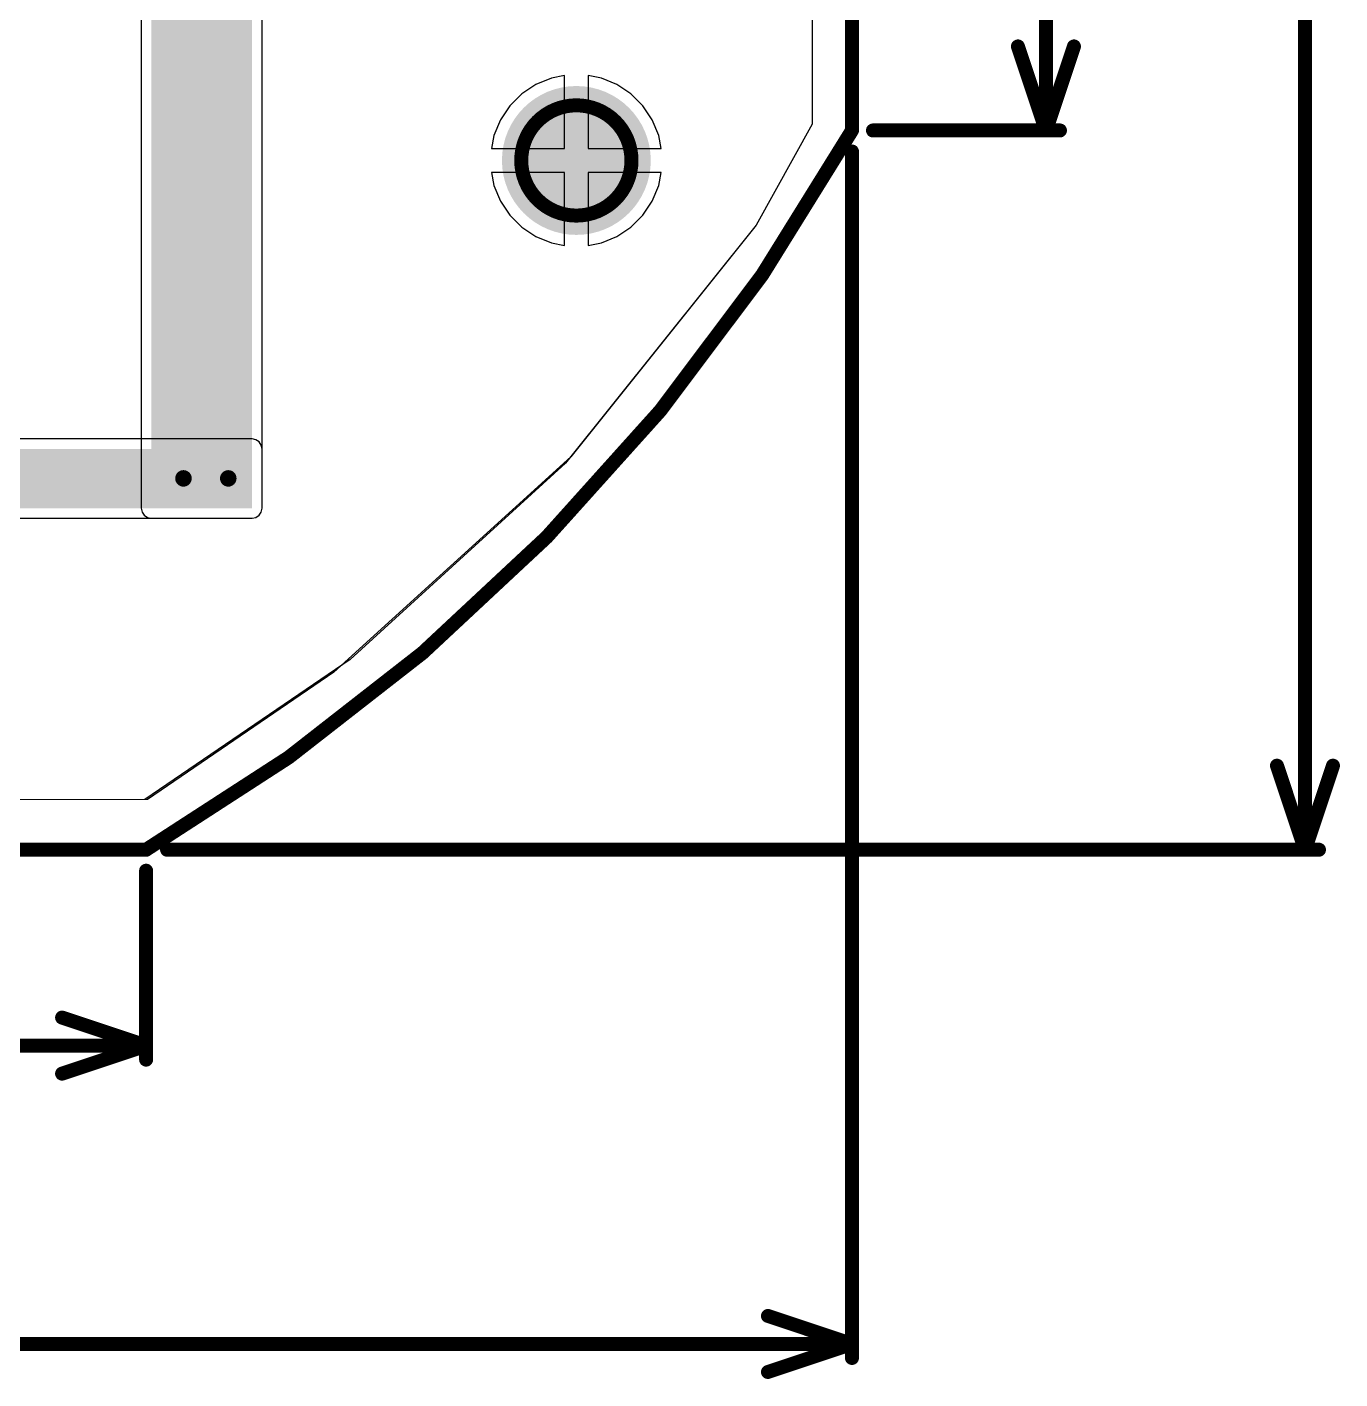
# Model space of a CAD drawing. Header units: millimetres. Extents: x -0.2 to 3.71, y -0.88 to 2.79.
# Drawn here: x 2.757 to 3.695, y -0.87 to 0.095 of the extents above; entities that cross this region are included whole.
import ezdxf

# ---------------------------------------------------------------- set-up
doc = ezdxf.new("R2010")
doc.units = ezdxf.units.MM
doc.header["$MEASUREMENT"] = 0
for name, color, linetype in [('BottomLayer', 5, 'Continuous'), ('BottomSolder', 6, 'Continuous'), ('Mechanical1', 6, 'Continuous'), ('Mechanical2', 216, 'Continuous'), ('MultiLayer', 9, 'Continuous'), ('PadHoleLayer', 156, 'Continuous'), ('TopLayer', 1, 'Continuous'), ('TopSolder', 216, 'Continuous'), ('ViaHoleLayer', 16, 'Continuous')]:
    doc.layers.add(name, color=color, linetype=linetype)

msp = doc.modelspace()

# ---------------------------------------------------------------- hatches: boundary and pattern name
at = {"layer": 'BottomLayer'}
h = msp.add_hatch(color=5, dxfattribs=at)
edge = h.paths.add_edge_path()
edge.add_arc((3.14961, 0), 0.05118, 0, 360)
msp.add_hatch(color=5, dxfattribs=at).paths.add_polyline_path([(2.3145, -0.24831), (2.918, -0.24831), (2.918, -0.206), (2.3145, -0.206)])
h = msp.add_hatch(color=5, dxfattribs=at)
edge = h.paths.add_edge_path()
edge.add_arc((2.869, -0.227), 0.01181, 0, 360)
h = msp.add_hatch(color=5, dxfattribs=at)
edge = h.paths.add_edge_path()
edge.add_arc((2.901, -0.227), 0.01181, 0, 360)
at = {"layer": 'BottomSolder'}
h = msp.add_hatch(color=6, dxfattribs=at)
edge = h.paths.add_edge_path()
edge.add_arc((3.14961, 0), 0.05315, 0, 360)
h = msp.add_hatch(color=6, dxfattribs=at)
edge = h.paths.add_edge_path()
edge.add_arc((2.869, -0.227), 0.01581, 0, 360)
h = msp.add_hatch(color=6, dxfattribs=at)
edge = h.paths.add_edge_path()
edge.add_arc((2.901, -0.227), 0.01581, 0, 360)
at = {"layer": 'MultiLayer'}
h = msp.add_hatch(color=9, dxfattribs=at)
edge = h.paths.add_edge_path()
edge.add_arc((3.14961, 0), 0.05118, 0, 360)
at = {"layer": 'PadHoleLayer'}
h = msp.add_hatch(color=156, dxfattribs=at)
edge = h.paths.add_edge_path()
edge.add_arc((3.14961, 0), 0.03937, 0, 360)
at = {"layer": 'TopLayer'}
msp.add_hatch(color=1, dxfattribs=at).paths.add_polyline_path([(2.846, -0.24831), (2.918, -0.24831), (2.918, 1.072), (2.846, 1.072)])
h = msp.add_hatch(color=1, dxfattribs=at)
edge = h.paths.add_edge_path()
edge.add_arc((3.14961, 0), 0.05118, 0, 360)
h = msp.add_hatch(color=1, dxfattribs=at)
edge = h.paths.add_edge_path()
edge.add_arc((2.869, -0.227), 0.01181, 0, 360)
h = msp.add_hatch(color=1, dxfattribs=at)
edge = h.paths.add_edge_path()
edge.add_arc((2.901, -0.227), 0.01181, 0, 360)
at = {"layer": 'TopSolder'}
h = msp.add_hatch(color=216, dxfattribs=at)
edge = h.paths.add_edge_path()
edge.add_arc((3.14961, 0), 0.05315, 0, 360)
h = msp.add_hatch(color=216, dxfattribs=at)
edge = h.paths.add_edge_path()
edge.add_arc((2.869, -0.227), 0.01581, 0, 360)
h = msp.add_hatch(color=216, dxfattribs=at)
edge = h.paths.add_edge_path()
edge.add_arc((2.901, -0.227), 0.01581, 0, 360)
at = {"layer": 'ViaHoleLayer'}
h = msp.add_hatch(color=16, dxfattribs=at)
edge = h.paths.add_edge_path()
edge.add_arc((2.869, -0.227), 0.00591, 0, 360)
h = msp.add_hatch(color=16, dxfattribs=at)
edge = h.paths.add_edge_path()
edge.add_arc((2.901, -0.227), 0.00591, 0, 360)

# ---------------------------------------------------------------- linework, layer by layer
at = {"layer": 'BottomLayer'}
for p, q in [((3.31797, 1.19001), (3.31797, 0.02592)), ((3.13176, 0.05883), (3.12063, 0.05422)), ((3.14111, 0.06069), (3.13176, 0.05883)), ((3.14111, 0.0085), (3.14111, 0.06069)), ((3.16745, 0.05883), (3.15811, 0.06069)), ((3.15811, 0.06069), (3.15811, 0.0085)), ((3.17859, 0.05422), (3.16745, 0.05883)), ((3.12063, 0.05422), (3.11061, 0.04752)), ((3.18861, 0.04752), (3.17859, 0.05422)), ((3.10208, 0.039), (3.09539, 0.02898)), ((3.11061, 0.04752), (3.10208, 0.039)), ((3.19713, 0.039), (3.18861, 0.04752)), ((3.20382, 0.02898), (3.19713, 0.039)), ((3.09539, 0.02898), (3.09078, 0.01785)), ((3.20844, 0.01785), (3.20382, 0.02898)), ((3.31797, 0.02592), (3.27797, -0.04623)), ((3.09078, 0.01785), (3.08892, 0.0085)), ((3.2103, 0.0085), (3.20844, 0.01785)), ((3.08892, 0.0085), (3.14111, 0.0085)), ((3.15811, 0.0085), (3.2103, 0.0085)), ((3.14111, -0.0085), (3.08892, -0.0085)), ((3.08892, -0.0085), (3.09078, -0.01785)), ((3.14111, -0.06069), (3.14111, -0.0085)), ((3.2103, -0.0085), (3.15811, -0.0085)), ((3.15811, -0.0085), (3.15811, -0.06069)), ((3.20844, -0.01785), (3.2103, -0.0085)), ((3.09078, -0.01785), (3.09539, -0.02898)), ((3.20382, -0.02898), (3.20844, -0.01785)), ((3.09539, -0.02898), (3.10208, -0.039)), ((3.19713, -0.039), (3.20382, -0.02898)), ((3.10208, -0.039), (3.11061, -0.04752)), ((3.11061, -0.04752), (3.12063, -0.05422)), ((3.27797, -0.04623), (3.14197, -0.21623)), ((3.17859, -0.05422), (3.18861, -0.04752)), ((3.18861, -0.04752), (3.19713, -0.039)), ((3.12063, -0.05422), (3.13176, -0.05883)), ((3.16745, -0.05883), (3.17859, -0.05422)), ((3.13176, -0.05883), (3.14111, -0.06069)), ((3.15811, -0.06069), (3.16745, -0.05883)), ((2.918, -0.19886), (2.41559, -0.19886)), ((2.92073, -0.19941), (2.918, -0.19886)), ((2.92305, -0.20095), (2.92073, -0.19941)), ((2.92459, -0.20327), (2.92305, -0.20095)), ((2.92514, -0.206), (2.92459, -0.20327)), ((2.92514, -0.24831), (2.92514, -0.206)), ((3.14197, -0.21623), (2.98797, -0.35623)), ((2.92459, -0.25104), (2.92514, -0.24831)), ((2.3145, -0.25544), (2.918, -0.25544)), ((2.918, -0.25544), (2.92073, -0.2549)), ((2.92073, -0.2549), (2.92305, -0.25335)), ((2.92305, -0.25335), (2.92459, -0.25104)), ((2.98797, -0.35623), (2.84134, -0.45623)), ((2.84134, -0.45623), (0.30815, -0.4641))]:
    msp.add_line(p, q, dxfattribs=at)
at = {"layer": 'Mechanical1', "const_width": 0.01}
for points in [[(3.67, -0.49213), (3.67, 0.924)], [(3.485, 0.02141), (3.485, 0.73935)], [(3.465, 0.08141), (3.485, 0.02141)], [(3.485, 0.02141), (3.505, 0.08141)], [(3.36146, 0.02141), (3.495, 0.02141)], [(3.34646, -0.855), (3.34646, 0.00641)], [(3.65, -0.43213), (3.67, -0.49213)], [(3.67, -0.49213), (3.69, -0.43213)], [(2.85732, -0.49213), (3.68, -0.49213)], [(2.84232, -0.642), (2.84232, -0.50713)], [(2.78232, -0.612), (2.84232, -0.632)], [(1.7546, -0.632), (2.84232, -0.632)], [(2.78232, -0.652), (2.84232, -0.632)], [(3.28646, -0.825), (3.34646, -0.845)], [(1.76974, -0.845), (3.34646, -0.845)], [(3.28646, -0.865), (3.34646, -0.845)]]:
    msp.add_lwpolyline(points, dxfattribs=at)
at = {"layer": 'Mechanical1', "const_width": 0.005}
for points in [[(3.4625, 0.08141, 1), (3.4675, 0.08141, 1)], [(3.5025, 0.08141, 1), (3.5075, 0.08141, 1)], [(3.35896, 0.02141, 1), (3.36396, 0.02141, 1)], [(3.4825, 0.02141, 1), (3.4875, 0.02141, 1)], [(3.4825, 0.02141, 1), (3.4875, 0.02141, 1)], [(3.4825, 0.02141, 1), (3.4875, 0.02141, 1)], [(3.4925, 0.02141, 1), (3.4975, 0.02141, 1)], [(3.34396, 0.00641, 1), (3.34896, 0.00641, 1)], [(3.6475, -0.43213, 1), (3.6525, -0.43213, 1)], [(3.6875, -0.43213, 1), (3.6925, -0.43213, 1)], [(2.85482, -0.49213, 1), (2.85982, -0.49213, 1)], [(3.6675, -0.49213, 1), (3.6725, -0.49213, 1)], [(3.6675, -0.49213, 1), (3.6725, -0.49213, 1)], [(3.6675, -0.49213, 1), (3.6725, -0.49213, 1)], [(3.6775, -0.49213, 1), (3.6825, -0.49213, 1)], [(2.83982, -0.50713, 1), (2.84482, -0.50713, 1)], [(2.77982, -0.612, 1), (2.78482, -0.612, 1)], [(2.83982, -0.632, 1), (2.84482, -0.632, 1)], [(2.83982, -0.632, 1), (2.84482, -0.632, 1)], [(2.83982, -0.632, 1), (2.84482, -0.632, 1)], [(2.83982, -0.642, 1), (2.84482, -0.642, 1)], [(2.77982, -0.652, 1), (2.78482, -0.652, 1)], [(3.28396, -0.825, 1), (3.28896, -0.825, 1)], [(3.34396, -0.845, 1), (3.34896, -0.845, 1)], [(3.34396, -0.845, 1), (3.34896, -0.845, 1)], [(3.34396, -0.845, 1), (3.34896, -0.845, 1)], [(3.34396, -0.855, 1), (3.34896, -0.855, 1)], [(3.28396, -0.865, 1), (3.28896, -0.865, 1)]]:
    msp.add_lwpolyline(points, format="xyb", close=True, dxfattribs=at)
at = {"layer": 'Mechanical2', "const_width": 0.01}
for points in [[(3.34645, 1.19726), (3.34646, 0.02141)], [(0.30728, -0.49213), (2.84232, -0.49213)]]:
    msp.add_lwpolyline(points, dxfattribs=at)
for points in [[(3.11024, 0, -1), (3.18898, 0)], [(3.34646, 0.02141, -0.132866), (2.84232, -0.49213)], [(3.18898, 0, -1), (3.11024, 0)]]:
    msp.add_lwpolyline(points, format="xyb", dxfattribs=at)
at = {"layer": 'Mechanical2', "const_width": 0.005}
for points in [[(3.34396, 0.02141, 1), (3.34896, 0.02141, 1)], [(3.34396, 0.02141, 1), (3.34896, 0.02141, 1)], [(3.10774, 0, 1), (3.11274, 0, 1)], [(3.10774, 0, 1), (3.11274, 0, 1)], [(3.18648, 0, 1), (3.19148, 0, 1)], [(3.18648, 0, 1), (3.19148, 0, 1)], [(2.83982, -0.49213, 1), (2.84482, -0.49213, 1)], [(2.83982, -0.49213, 1), (2.84482, -0.49213, 1)]]:
    msp.add_lwpolyline(points, format="xyb", close=True, dxfattribs=at)
at = {"layer": 'TopLayer'}
for p, q in [((3.31797, 1.19001), (3.31797, 0.02592)), ((2.83886, 1.02586), (2.83886, -0.24831)), ((2.92514, -0.24831), (2.92514, 1.03187)), ((3.13176, 0.05883), (3.12063, 0.05422)), ((3.14111, 0.06069), (3.13176, 0.05883)), ((3.14111, 0.0085), (3.14111, 0.06069)), ((3.16745, 0.05883), (3.15811, 0.06069)), ((3.15811, 0.06069), (3.15811, 0.0085)), ((3.17859, 0.05422), (3.16745, 0.05883)), ((3.12063, 0.05422), (3.11061, 0.04752)), ((3.18861, 0.04752), (3.17859, 0.05422)), ((3.10208, 0.039), (3.09539, 0.02898)), ((3.11061, 0.04752), (3.10208, 0.039)), ((3.19713, 0.039), (3.18861, 0.04752)), ((3.20382, 0.02898), (3.19713, 0.039)), ((3.09539, 0.02898), (3.09078, 0.01785)), ((3.20844, 0.01785), (3.20382, 0.02898)), ((3.31797, 0.02592), (3.27797, -0.04623)), ((3.09078, 0.01785), (3.08892, 0.0085)), ((3.2103, 0.0085), (3.20844, 0.01785)), ((3.08892, 0.0085), (3.14111, 0.0085)), ((3.15811, 0.0085), (3.2103, 0.0085)), ((3.14111, -0.0085), (3.08892, -0.0085)), ((3.08892, -0.0085), (3.09078, -0.01785)), ((3.14111, -0.06069), (3.14111, -0.0085)), ((3.2103, -0.0085), (3.15811, -0.0085)), ((3.15811, -0.0085), (3.15811, -0.06069)), ((3.20844, -0.01785), (3.2103, -0.0085)), ((3.09078, -0.01785), (3.09539, -0.02898)), ((3.20382, -0.02898), (3.20844, -0.01785)), ((3.09539, -0.02898), (3.10208, -0.039)), ((3.19713, -0.039), (3.20382, -0.02898)), ((3.10208, -0.039), (3.11061, -0.04752)), ((3.11061, -0.04752), (3.12063, -0.05422)), ((3.27797, -0.04623), (3.14576, -0.21149)), ((3.17859, -0.05422), (3.18861, -0.04752)), ((3.18861, -0.04752), (3.19713, -0.039)), ((3.12063, -0.05422), (3.13176, -0.05883)), ((3.16745, -0.05883), (3.17859, -0.05422)), ((3.13176, -0.05883), (3.14111, -0.06069)), ((3.15811, -0.06069), (3.16745, -0.05883)), ((3.14576, -0.21149), (2.97645, -0.36541)), ((2.83886, -0.24831), (2.83941, -0.25104)), ((2.92459, -0.25104), (2.92514, -0.24831)), ((2.83941, -0.25104), (2.84095, -0.25335)), ((2.84095, -0.25335), (2.84327, -0.2549)), ((2.84327, -0.2549), (2.846, -0.25544)), ((2.846, -0.25544), (2.918, -0.25544)), ((2.918, -0.25544), (2.92073, -0.2549)), ((2.92073, -0.2549), (2.92305, -0.25335)), ((2.92305, -0.25335), (2.92459, -0.25104)), ((2.97645, -0.36541), (2.84329, -0.45623)), ((2.84329, -0.45623), (0.30815, -0.4641))]:
    msp.add_line(p, q, dxfattribs=at)

doc.saveas('drawing.dxf')
